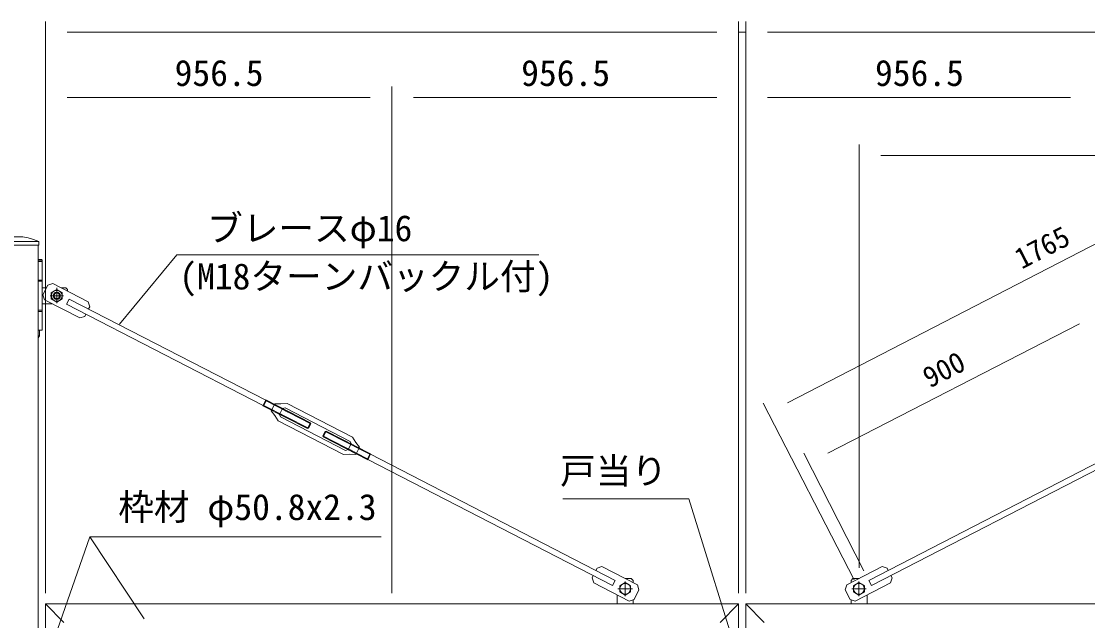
# Model space of a CAD drawing. Units: millimetres, scale not verified. Extents: x -6300 to 6300, y -4455 to 4455.
# Drawn here: x -3311 to -368, y -327 to 1326 of the extents above; entities that cross this region are included whole.
import ezdxf
from ezdxf.enums import TextEntityAlignment as Align

# ---------------------------------------------------------------- set-up
doc = ezdxf.new("R2010")
doc.units = ezdxf.units.MM
doc.header["$LTSCALE"] = 30
doc.linetypes.add('USER1', pattern=[50.8, 31.75, -6.35, 6.35, -6.35])
doc.linetypes.add('USER2', pattern=[0.375, 0.25, -0.125])
for name, color, linetype, lineweight in [('0-2_D-STR1', 1, 'Continuous', 18), ('0-3_D-STR3', 3, 'Continuous', 13), ('0-4_D-BMK', 2, 'USER1', 13), ('0-6_D-STR-DIM', 7, 'Continuous', 9), ('0-8_D-STR-TXT', 7, 'Continuous', 9)]:
    doc.layers.add(name, color=color, linetype=linetype, lineweight=lineweight)
doc.styles.add('ＭＳ ゴシック', font='')
doc.styles.get('ＭＳ ゴシック').set_extended_font_data('MS Gothic')

msp = doc.modelspace()

# ---------------------------------------------------------------- linework, layer by layer
at = {"layer": '0-2_D-STR1'}
for p, q in [((-3262.63, 719.48), (-3380.13, 719.48)), ((-3262.63, 709.48), (-3380.13, 709.48)), ((-3264.23, -2230.52), (-3264.23, 709.48)), ((-3262.63, 719.48), (-3262.63, 709.48)), ((-3193.58, -331.32), (-3244.38, -280.52)), ((-1382.18, -331.32), (-1331.38, -280.52)), ((-1260.58, -331.32), (-1311.38, -280.52))]:
    msp.add_line(p, q, dxfattribs=at)
for points in [[(-1331.38, -988.52), (-1331.38, -280.52), (-3244.38, -280.52), (-3244.38, -430.52)], [(601.62, -430.52), (601.62, -280.52), (-1311.38, -280.52), (-1311.38, -988.52)]]:
    msp.add_lwpolyline(points, dxfattribs=at)
msp.add_arc((-3321.38, 593.23), 139.25, 65.04567, 114.95433, dxfattribs=at)
at = {"layer": '0-3_D-STR3'}
for p, q in [((-3255.07, 669.48), (-3264.23, 669.48)), ((-3253.07, 667.48), (-3264.23, 667.48)), ((-3253.06, 664.48), (-3264.23, 664.48)), ((-3255.07, 669.48), (-3253.07, 667.48)), ((-3253.07, 664.48), (-3253.07, 667.48)), ((-3253.06, 612.48), (-3264.23, 612.48)), ((-3253.06, 609.48), (-3264.23, 609.48)), ((-3241.09, 591.48), (-3253.06, 591.48)), ((-3188.06, 591.48), (-3201.17, 591.48)), ((-3188.06, 591.48), (-3201.17, 591.48)), ((-3183.06, 586.48), (-3188.06, 591.48)), ((-3183.06, 586.48), (-3188.06, 591.48)), ((-3183.06, 586.48), (-3183.06, 582.15)), ((-3183.06, 586.48), (-3183.06, 582.15)), ((-3224.94, 547.48), (-3253.06, 547.48)), ((-3253.06, 529.48), (-3264.23, 529.48)), ((-3253.06, 526.48), (-3264.23, 526.48)), ((-3264.23, 453.36), (-3260.56, 459.48)), ((-1644.38, -210.52), (-1627.38, -210.52)), ((-1622.38, -215.52), (-1627.38, -210.52)), ((-1622.38, -221.65), (-1622.38, -215.52)), ((-1020.38, -215.52), (-1015.38, -210.52)), ((-1020.38, -221.65), (-1020.38, -215.52)), ((-998.38, -210.52), (-1015.38, -210.52)), ((-1666.38, -280.52), (-1666.38, -255.23)), ((-976.38, -280.52), (-976.38, -255.23)), ((-1622.38, -280.52), (-1622.38, -268.89)), ((-1020.38, -280.52), (-1020.38, -268.89))]:
    msp.add_line(p, q, dxfattribs=at)
at = {"layer": '0-3_D-STR3', "color": 4}
for p, q in [((-3251.04, 572.17), (-3237.3, 598.84)), ((-3223.83, 603.15), (-3237.3, 598.84)), ((-3223.83, 603.15), (-3126.04, 552.79)), ((-3251.04, 572.17), (-3246.73, 558.7)), ((-3185.62, 546.31), (-3178.26, 560.6)), ((-3178.26, 560.6), (-2635.96, 281.3)), ((-3246.73, 558.7), (-3148.94, 508.34)), ((-3185.62, 546.31), (-2643.32, 267.01)), ((-3126.04, 552.79), (-3121.73, 539.32)), ((-3124.92, 533.13), (-3121.73, 539.32)), ((-3148.94, 508.34), (-3135.47, 512.65)), ((-3135.47, 512.65), (-3132.28, 518.84)), ((-3135.47, 512.65), (-3135.17, 512.65)), ((-2635.49, 282.21), (-2643.73, 266.21)), ((-2641.14, 267.32), (-2643.73, 266.21)), ((-2521.2, 203.1), (-2643.73, 266.21)), ((-2634.89, 279.46), (-2641.14, 267.32)), ((-2518.28, 204.04), (-2641.14, 267.32)), ((-2512.95, 219.1), (-2635.49, 282.21)), ((-2634.89, 279.46), (-2635.49, 282.21)), ((-2512.02, 216.18), (-2634.89, 279.46)), ((-2610.85, 271.77), (-2620.92, 252.21)), ((-2576.85, 272.26), (-2396.83, 179.54)), ((-2589.54, 258.55), (-2597.78, 242.55)), ((-2597.78, 242.55), (-2595.63, 235.81)), ((-2595.63, 235.81), (-2415.6, 143.09)), ((-2589.54, 258.55), (-2582.81, 260.7)), ((-2582.81, 260.7), (-2402.78, 167.98)), ((-2601.58, 224.25), (-2421.55, 131.53)), ((-2512.95, 219.1), (-2521.2, 203.1)), ((-2355.39, 120.15), (-2478.27, 183.43)), ((-2478.27, 183.43), (-2477.33, 180.51)), ((-2469.09, 196.51), (-2477.33, 180.51)), ((-2354.79, 117.4), (-2477.33, 180.51)), ((-2469.09, 196.51), (-2472.01, 195.59)), ((-2346.55, 133.4), (-2469.09, 196.51)), ((-2400.62, 161.25), (-2408.87, 145.25)), ((-2400.62, 161.25), (-2402.78, 167.98)), ((-2377.48, 151.58), (-2387.56, 132.02)), ((-2408.87, 145.25), (-2415.6, 143.09)), ((-2349.14, 132.28), (-2355.39, 120.15)), ((-2355.39, 120.15), (-2354.79, 117.4)), ((-2346.55, 133.4), (-2354.79, 117.4)), ((-2347.03, 132.48), (-2354.39, 118.18)), ((-1678.73, -229.79), (-2354.38, 118.2)), ((-2349.14, 132.28), (-2346.55, 133.4)), ((-1671.37, -215.5), (-2347.03, 132.48)), ((-971.39, -215.5), (-295.74, 132.48)), ((-964.03, -229.79), (-288.38, 118.2)), ((-1735.26, -208.51), (-1732.07, -202.31)), ((-1724.72, -188.03), (-1721.53, -181.83)), ((-1708.06, -177.52), (-1721.53, -181.83)), ((-1610.27, -227.89), (-1708.06, -177.52)), ((-1032.5, -227.89), (-934.7, -177.52)), ((-934.7, -177.52), (-921.23, -181.83)), ((-918.05, -188.03), (-921.23, -181.83)), ((-907.5, -208.51), (-910.69, -202.31)), ((-1735.26, -208.51), (-1734.96, -208.51)), ((-1730.95, -221.97), (-1735.26, -208.51)), ((-1633.16, -272.34), (-1730.95, -221.97)), ((-1678.73, -229.79), (-1671.37, -215.5)), ((-1610.27, -227.89), (-1605.95, -241.36)), ((-1032.5, -227.89), (-1036.81, -241.36)), ((-1009.6, -272.34), (-911.81, -221.97)), ((-964.03, -229.79), (-971.39, -215.5)), ((-911.81, -221.97), (-907.5, -208.51)), ((-907.5, -208.51), (-907.2, -208.51)), ((-1619.69, -268.03), (-1605.95, -241.36)), ((-1023.07, -268.03), (-1036.81, -241.36)), ((-1619.69, -268.03), (-1633.16, -272.34)), ((-1023.07, -268.03), (-1009.6, -272.34))]:
    msp.add_line(p, q, dxfattribs=at)
at = {"layer": '0-3_D-STR3', "color": 4, "linetype": 'USER2'}
for p, q in [((-2604.45, 245.98), (-2582.22, 234.53)), ((-2603.46, 247.91), (-2581.23, 236.46)), ((-2597.2, 260.05), (-2574.98, 248.61)), ((-2596.21, 261.98), (-2573.98, 250.54)), ((-2385.65, 135.73), (-2407.87, 147.18)), ((-2379.39, 147.87), (-2401.62, 159.32)), ((-2378.4, 149.8), (-2400.62, 161.25)), ((-2386.64, 133.8), (-2408.87, 145.25))]:
    msp.add_line(p, q, dxfattribs=at)
at = {"layer": '0-3_D-STR3'}
for points in [[(-3253.06, 664.48), (-3253.06, 474.48), (-3264.23, 474.48)], [(-3260.56, 474.48), (-3260.56, 459.48), (-3264.23, 459.48)]]:
    msp.add_lwpolyline(points, dxfattribs=at)
for points in [[(-3213.06, 586.8), (-3228.06, 578.14), (-3228.06, 560.82), (-3213.06, 552.16), (-3198.06, 560.82), (-3198.06, 578.14)], [(-1643.94, -221.35), (-1658.94, -230.01), (-1658.94, -247.33), (-1643.94, -255.99), (-1628.94, -247.33), (-1628.94, -230.01)], [(-998.82, -221.35), (-983.82, -230.01), (-983.82, -247.33), (-998.82, -255.99), (-1013.82, -247.33), (-1013.82, -230.01)]]:
    msp.add_lwpolyline(points, close=True, dxfattribs=at)
at = {"layer": '0-3_D-STR3', "color": 4}
for points in [[(-2610.85, 271.77), (-2594.31, 271.12), (-2576.85, 272.26)], [(-2620.92, 252.21), (-2610.79, 239.13), (-2601.58, 224.25)], [(-2512.95, 219.1), (-2512.02, 216.18), (-2518.28, 204.04), (-2521.2, 203.1)], [(-2349.14, 132.28), (-2472.01, 195.59), (-2478.27, 183.43)], [(-2377.48, 151.58), (-2387.62, 164.67), (-2396.83, 179.54)], [(-2387.56, 132.02), (-2404.09, 132.67), (-2421.55, 131.53)]]:
    msp.add_lwpolyline(points, dxfattribs=at)
at = {"layer": '0-3_D-STR3'}
for centre, radius in [((-3213.06, 569.48), 15), ((-3213.06, 569.48), 10), ((-3213.06, 569.48), 7.83), ((-1643.94, -238.67), 15), ((-998.82, -238.67), 15)]:
    msp.add_circle(centre, radius, dxfattribs=at)
at = {"layer": '0-4_D-BMK'}
for p, q in [((-3213.06, 549.33), (-3213.06, 591.01)), ((-3230.82, 569.48), (-3194.59, 569.48)), ((-1643.94, -258.67), (-1643.94, -218.67)), ((-998.82, -258.67), (-998.82, -218.67)), ((-1623.94, -238.67), (-1663.94, -238.67)), ((-1018.82, -238.67), (-978.82, -238.67))]:
    msp.add_line(p, q, dxfattribs=at)
at = {"layer": '0-6_D-STR-DIM'}
for p, q in [((-3244.38, 93.48), (-3244.38, 1326.48)), ((-1331.38, 93.48), (-1331.38, 1326.48)), ((-1331.38, 93.48), (-1331.38, 1326.48)), ((-1311.38, 93.48), (-1311.38, 1326.48)), ((-1311.38, 93.48), (-1311.38, 1326.48)), ((-3184.38, 1296.48), (-1391.38, 1296.48)), ((-1391.38, 1296.48), (-1451.38, 1296.48)), ((-1331.38, 1296.48), (-1311.38, 1296.48)), ((-1251.38, 1296.48), (-1191.38, 1296.48)), ((541.62, 1296.48), (-1251.38, 1296.48)), ((-3244.38, -250.52), (-3244.38, 1146.48)), ((-2287.88, -250.52), (-2287.88, 1146.48)), ((-2287.88, -250.52), (-2287.88, 1146.48)), ((-1331.38, -250.52), (-1331.38, 1146.48)), ((-1311.38, -250.52), (-1311.38, 1146.48)), ((-2347.88, 1116.48), (-3184.38, 1116.48)), ((-1391.38, 1116.48), (-2227.88, 1116.48)), ((-1251.38, 1116.48), (-414.88, 1116.48)), ((265.57, 1028.84), (-1196.48, 273.9)), ((-998.38, -180.52), (-998.38, 986.48)), ((541.62, 956.48), (-938.38, 956.48)), ((-390.45, 492.1), (-1084.33, 135.82)), ((-1012.15, -213.86), (-1263.55, 273.02)), ((-985.09, -188.81), (-1151.41, 135.1))]:
    msp.add_line(p, q, dxfattribs=at)
at = {"layer": '0-8_D-STR-TXT'}
msp.add_line((-3121.88, -94.93), (-2971.38, -321.71), dxfattribs=at)
for points in [[(-1882.26, 682.06), (-2881.87, 682.06), (-3039.39, 491.31)], [(-1816, 9.85), (-1468.55, 9.85), (-1321.78, -461.54)], [(-2317.96, -94.93), (-3121.88, -94.93), (-3224.66, -390.81)]]:
    msp.add_lwpolyline(points, dxfattribs=at)

# ---------------------------------------------------------------- texts
at = {"layer": '0-6_D-STR-DIM', "style": 'ＭＳ ゴシック'}
for p in [(-2887.59, 1126.6), (-1931.09, 1126.6), (-954.59, 1126.6)]:
    msp.add_text('956.5', height=72.14, dxfattribs=at).set_placement(p, align=Align.BOTTOM_LEFT)
for s, rotation, p in [('1765', 27.31, (-542.01, 626.35)), ('900', 27.178, (-795.72, 298.51))]:
    msp.add_text(s, height=57.62, rotation=rotation, dxfattribs=at).set_placement(p, align=Align.BOTTOM_LEFT)
at = {"layer": '0-8_D-STR-TXT', "style": 'ＭＳ ゴシック'}
for s, p in [('ブレースφ16', (-2797.87, 698.27)), ('(M18ターンバックル付)', (-2874.82, 565.38)), ('戸当り', (-1823.61, 29.11)), ('枠材 φ50.8x2.3', (-3043.21, -70.73))]:
    msp.add_text(s, height=72.14, dxfattribs=at).set_placement(p, align=Align.BOTTOM_LEFT)

doc.saveas('drawing.dxf')
